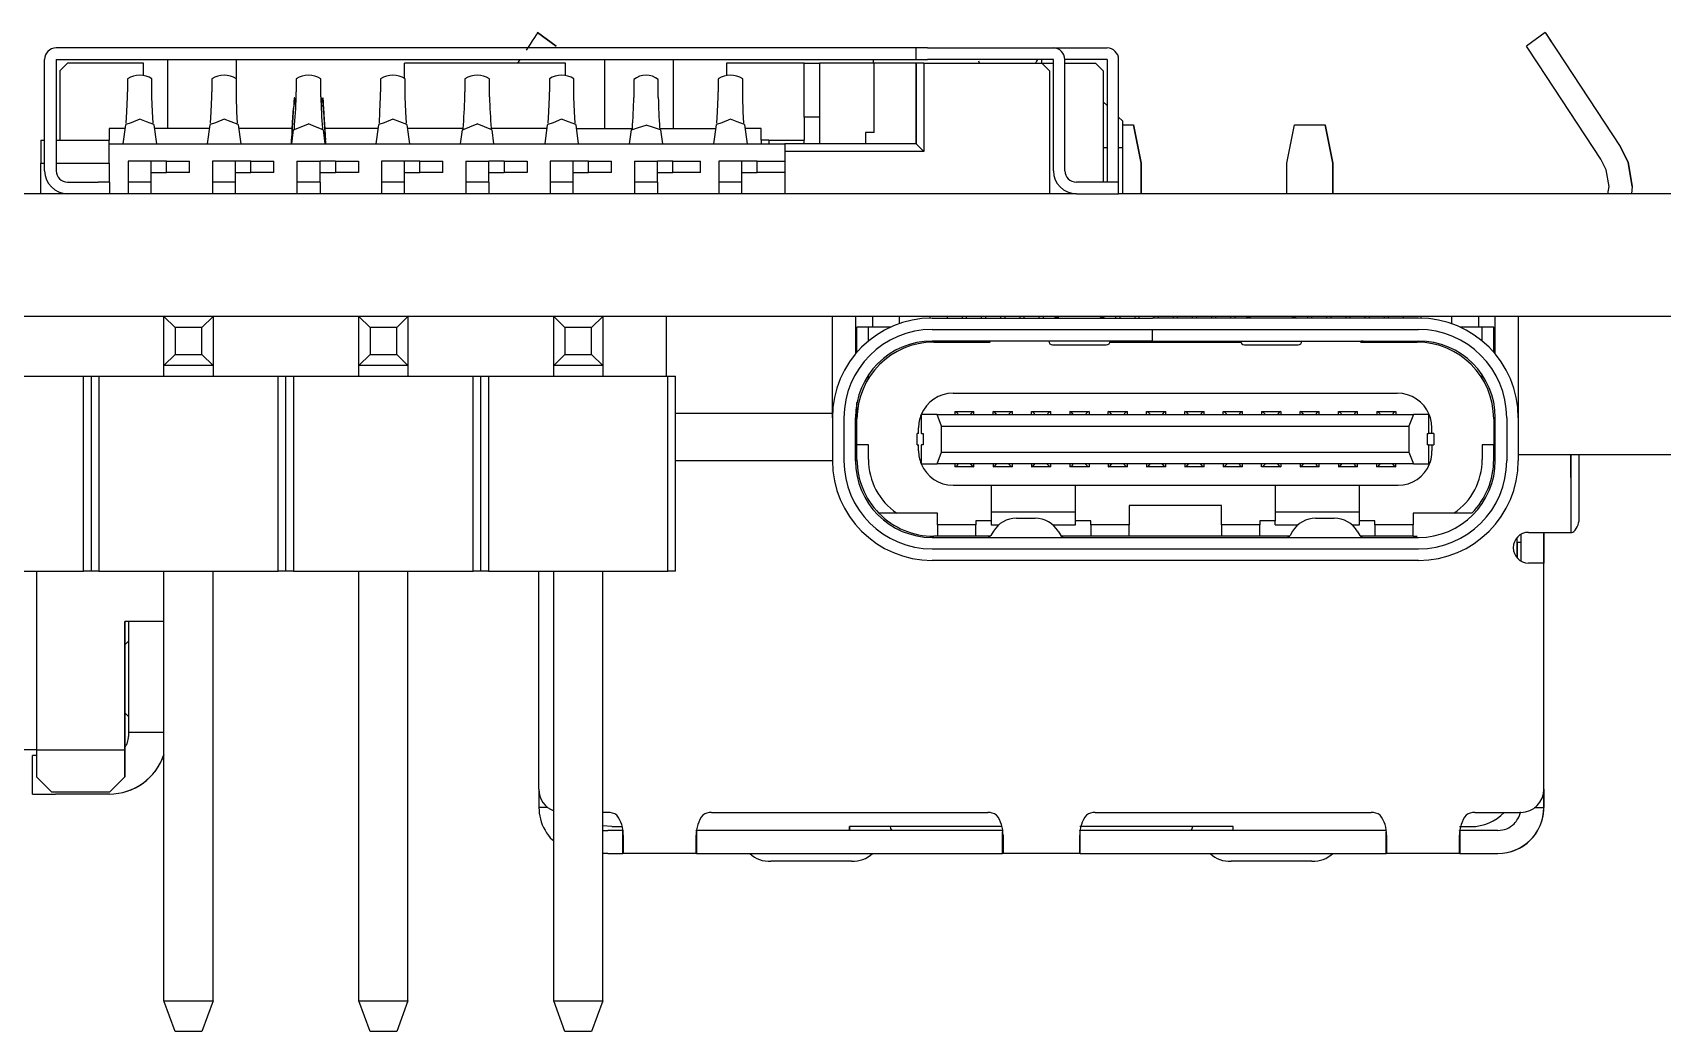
# Model space of a CAD drawing. Header units: millimetres. Extents: x 2 to 1109, y 2 to 430.
# Drawn here: x 125.12 to 146.37, y 259.17 to 272.19 of the extents above; entities that cross this region are included whole.
import ezdxf

# ---------------------------------------------------------------- set-up
doc = ezdxf.new("R2010")
doc.units = ezdxf.units.MM
doc.header["$LTSCALE"] = 0.5
doc.layers.add('几何体', color=7, linetype='Continuous')

msp = doc.modelspace()

# ---------------------------------------------------------------- linework, layer by layer
at = {"layer": '几何体'}
for p, q in [((131.95, 272.01), (131.708, 272.187)), ((131.708, 272.187), (131.95, 272.01)), ((131.708, 272.187), (131.708, 272.187)), ((144.842, 272.187), (144.6, 272.01)), ((144.842, 272.187), (144.992, 271.959)), ((144.842, 272.187), (144.842, 272.187)), ((125.554, 271.987), (125.431, 271.987)), ((125.606, 271.987), (125.554, 271.987)), ((136.543, 271.987), (125.606, 271.987)), ((131.95, 272.01), (131.95, 272.01)), ((136.641, 271.987), (136.543, 271.987)), ((136.791, 271.987), (136.641, 271.987)), ((136.641, 271.837), (136.641, 271.987)), ((136.791, 271.987), (138.281, 271.987)), ((138.281, 271.987), (138.431, 271.987)), ((138.431, 271.987), (139.131, 271.987)), ((144.75, 271.781), (144.6, 272.01)), ((144.992, 271.959), (145.819, 270.704)), ((144.992, 271.959), (145.819, 270.704)), ((125.281, 270.837), (125.281, 271.837)), ((125.431, 271.837), (125.431, 270.837)), ((125.431, 271.837), (125.554, 271.837)), ((125.481, 271.687), (125.581, 271.787)), ((125.554, 271.837), (125.606, 271.837)), ((126.571, 271.787), (125.581, 271.787)), ((125.606, 271.837), (136.543, 271.837)), ((126.571, 271.628), (126.571, 271.787)), ((126.881, 271.837), (126.881, 271.687)), ((127.781, 271.687), (127.781, 271.837)), ((132.071, 271.787), (129.971, 271.787)), ((129.971, 271.591), (129.971, 271.787)), ((131.478, 271.837), (131.445, 271.787)), ((132.071, 271.628), (132.071, 271.787)), ((132.581, 271.837), (132.581, 271.687)), ((133.481, 271.687), (133.481, 271.837)), ((134.171, 271.787), (134.171, 271.628)), ((135.181, 271.787), (134.171, 271.787)), ((135.181, 271.087), (135.181, 271.787)), ((135.181, 271.787), (135.381, 271.787)), ((135.381, 271.787), (135.381, 270.737)), ((135.41, 271.787), (135.381, 271.787)), ((136.094, 271.787), (135.41, 271.787)), ((136.081, 271.837), (136.081, 271.787)), ((136.094, 270.887), (136.094, 271.787)), ((136.641, 271.787), (136.094, 271.787)), ((136.543, 271.837), (136.641, 271.837)), ((136.641, 271.837), (136.791, 271.837)), ((136.641, 271.787), (136.641, 270.737)), ((136.741, 271.787), (136.641, 271.787)), ((136.641, 270.737), (136.641, 271.787)), ((136.641, 271.787), (136.641, 271.787)), ((136.741, 271.787), (136.741, 270.637)), ((136.741, 271.787), (138.281, 271.787)), ((138.281, 271.837), (136.791, 271.837)), ((137.467, 271.787), (137.461, 271.817)), ((138.209, 271.817), (138.2, 271.787)), ((138.226, 271.837), (138.209, 271.817)), ((138.431, 271.837), (138.281, 271.837)), ((138.281, 271.787), (138.281, 271.837)), ((138.281, 271.787), (138.381, 271.687)), ((138.281, 271.787), (138.431, 271.787)), ((138.431, 270.387), (138.431, 271.837)), ((138.581, 270.387), (138.581, 271.837)), ((139.131, 271.837), (138.581, 271.837)), ((138.581, 271.787), (138.981, 271.787)), ((138.981, 271.787), (139.081, 271.687)), ((139.131, 271.837), (139.131, 270.387)), ((139.281, 270.387), (139.281, 271.837)), ((145.569, 270.539), (144.75, 271.781)), ((125.481, 271.687), (125.481, 270.787)), ((126.361, 271.586), (126.361, 271.415)), ((126.681, 271.415), (126.681, 271.586)), ((126.881, 271.687), (126.881, 270.937)), ((127.461, 271.586), (127.461, 271.415)), ((127.781, 271.586), (127.781, 271.687)), ((127.781, 271.415), (127.781, 271.586)), ((128.561, 271.586), (128.561, 271.415)), ((128.881, 271.415), (128.881, 271.586)), ((129.661, 271.586), (129.661, 271.415)), ((129.981, 271.415), (129.981, 271.586)), ((130.761, 271.586), (130.761, 271.415)), ((131.081, 271.415), (131.081, 271.586)), ((131.861, 271.586), (131.861, 271.415)), ((132.181, 271.415), (132.181, 271.586)), ((132.581, 271.687), (132.581, 270.937)), ((132.961, 271.574), (132.961, 271.409)), ((133.281, 271.409), (133.281, 271.574)), ((133.481, 270.937), (133.481, 271.687)), ((134.061, 271.586), (134.061, 271.415)), ((134.381, 271.415), (134.381, 271.586)), ((138.381, 271.687), (138.381, 270.087)), ((139.081, 271.687), (139.081, 270.237)), ((126.361, 271.352), (126.361, 271.415)), ((126.361, 271.352), (126.361, 271.349)), ((126.681, 271.352), (126.681, 271.415)), ((126.681, 271.349), (126.681, 271.352)), ((127.461, 271.352), (127.461, 271.415)), ((127.461, 271.352), (127.461, 271.349)), ((127.781, 271.352), (127.781, 271.415)), ((127.781, 271.349), (127.781, 271.352)), ((128.561, 271.352), (128.561, 271.415)), ((128.561, 271.352), (128.561, 271.349)), ((128.881, 271.352), (128.881, 271.415)), ((128.881, 271.349), (128.881, 271.352)), ((129.661, 271.352), (129.661, 271.415)), ((129.661, 271.352), (129.661, 271.349)), ((129.981, 271.352), (129.981, 271.415)), ((129.981, 271.349), (129.981, 271.352)), ((130.761, 271.352), (130.761, 271.415)), ((130.761, 271.352), (130.761, 271.349)), ((131.081, 271.352), (131.081, 271.415)), ((131.081, 271.349), (131.081, 271.352)), ((131.861, 271.352), (131.861, 271.415)), ((131.861, 271.352), (131.861, 271.349)), ((132.181, 271.352), (132.181, 271.415)), ((132.181, 271.349), (132.181, 271.352)), ((132.961, 271.409), (132.961, 271.346)), ((132.961, 271.346), (132.961, 271.343)), ((133.281, 271.346), (133.281, 271.409)), ((133.281, 271.343), (133.281, 271.346)), ((134.061, 271.352), (134.061, 271.415)), ((134.061, 271.352), (134.061, 271.349)), ((134.381, 271.352), (134.381, 271.415)), ((134.381, 271.349), (134.381, 271.352)), ((128.501, 270.737), (128.526, 271.161)), ((128.916, 271.161), (128.941, 270.737)), ((139.081, 271.287), (139.131, 271.237)), ((126.121, 270.937), (126.121, 270.787)), ((126.332, 270.937), (126.121, 270.937)), ((126.305, 270.737), (126.338, 270.986)), ((126.338, 270.986), (126.339, 270.989)), ((126.704, 270.989), (126.704, 270.986)), ((126.704, 270.986), (126.738, 270.737)), ((127.432, 270.937), (126.71, 270.937)), ((127.405, 270.737), (127.438, 270.986)), ((127.438, 270.986), (127.439, 270.989)), ((127.804, 270.989), (127.804, 270.986)), ((127.804, 270.986), (127.838, 270.737)), ((128.51, 270.937), (127.81, 270.937)), ((128.503, 270.737), (128.527, 270.918)), ((128.534, 270.921), (128.537, 270.935)), ((128.906, 270.922), (128.903, 270.937)), ((128.913, 270.919), (128.934, 270.737)), ((129.632, 270.937), (128.932, 270.937)), ((129.605, 270.737), (129.638, 270.986)), ((129.638, 270.986), (129.639, 270.989)), ((130.004, 270.989), (130.004, 270.986)), ((130.004, 270.986), (130.038, 270.737)), ((130.735, 270.937), (130.01, 270.937)), ((130.703, 270.737), (130.727, 270.918)), ((131.106, 270.922), (131.103, 270.937)), ((131.832, 270.937), (131.105, 270.937)), ((131.113, 270.919), (131.134, 270.737)), ((131.805, 270.737), (131.838, 270.986)), ((131.838, 270.986), (131.839, 270.989)), ((132.204, 270.989), (132.204, 270.986)), ((132.204, 270.986), (132.238, 270.737)), ((132.21, 270.937), (132.94, 270.937)), ((132.905, 270.737), (132.931, 270.918)), ((132.942, 270.947), (132.943, 270.923)), ((133.299, 270.937), (134.032, 270.937)), ((133.311, 270.918), (133.337, 270.737)), ((134.005, 270.737), (134.038, 270.986)), ((134.038, 270.986), (134.039, 270.989)), ((134.404, 270.989), (134.404, 270.986)), ((134.404, 270.986), (134.438, 270.737)), ((134.621, 270.937), (134.41, 270.937)), ((134.621, 270.787), (134.621, 270.937)), ((135.181, 271.087), (135.181, 270.787)), ((135.381, 271.087), (135.181, 271.087)), ((136.094, 270.887), (135.981, 270.887)), ((135.981, 270.887), (135.981, 270.737)), ((139.281, 271.087), (139.331, 271.037)), ((139.331, 271.037), (139.331, 270.687)), ((139.331, 270.987), (139.475, 270.987)), ((139.475, 270.987), (139.575, 270.487)), ((139.475, 270.987), (139.475, 270.987)), ((139.575, 270.487), (139.475, 270.987)), ((141.475, 270.487), (141.575, 270.987)), ((141.575, 270.987), (141.975, 270.987)), ((141.975, 270.987), (142.075, 270.487)), ((141.975, 270.987), (141.975, 270.987)), ((142.075, 270.487), (141.975, 270.987)), ((125.231, 270.787), (125.281, 270.787)), ((125.231, 270.787), (125.231, 270.487)), ((125.281, 270.387), (125.281, 270.837)), ((125.431, 270.837), (125.431, 270.387)), ((125.431, 270.787), (126.121, 270.787)), ((126.121, 270.487), (126.121, 270.787)), ((126.121, 270.737), (134.931, 270.737)), ((128.944, 270.737), (128.944, 270.753)), ((134.621, 270.787), (134.621, 270.737)), ((134.721, 270.787), (134.621, 270.787)), ((134.721, 270.787), (135.181, 270.787)), ((134.721, 270.787), (134.721, 270.737)), ((136.641, 270.737), (134.931, 270.737)), ((134.931, 270.737), (134.931, 270.637)), ((135.181, 270.737), (135.181, 270.787)), ((136.641, 270.737), (136.741, 270.637)), ((139.131, 270.687), (139.081, 270.687)), ((139.331, 270.687), (139.281, 270.687)), ((139.331, 270.687), (139.331, 270.087)), ((125.231, 270.487), (125.281, 270.487)), ((125.231, 270.087), (125.231, 270.487)), ((125.431, 270.487), (126.121, 270.487)), ((126.121, 270.487), (126.121, 270.237)), ((126.671, 270.512), (126.371, 270.512)), ((126.371, 270.512), (126.371, 270.347)), ((126.671, 270.347), (126.671, 270.512)), ((126.871, 270.512), (126.671, 270.512)), ((126.871, 270.362), (126.871, 270.512)), ((126.871, 270.512), (127.171, 270.512)), ((127.171, 270.362), (127.171, 270.512)), ((127.771, 270.512), (127.471, 270.512)), ((127.471, 270.512), (127.471, 270.347)), ((127.771, 270.347), (127.771, 270.512)), ((127.971, 270.512), (127.771, 270.512)), ((127.971, 270.362), (127.971, 270.512)), ((127.971, 270.512), (128.271, 270.512)), ((128.271, 270.362), (128.271, 270.512)), ((128.571, 270.512), (128.571, 270.347)), ((128.571, 270.512), (128.871, 270.512)), ((128.871, 270.347), (128.871, 270.512)), ((129.071, 270.512), (128.871, 270.512)), ((129.071, 270.512), (129.071, 270.362)), ((129.071, 270.512), (129.371, 270.512)), ((129.371, 270.512), (129.371, 270.362)), ((129.971, 270.512), (129.671, 270.512)), ((129.671, 270.512), (129.671, 270.347)), ((129.971, 270.347), (129.971, 270.512)), ((130.171, 270.512), (129.971, 270.512)), ((130.171, 270.362), (130.171, 270.512)), ((130.171, 270.512), (130.471, 270.512)), ((130.471, 270.362), (130.471, 270.512)), ((130.771, 270.512), (131.071, 270.512)), ((130.771, 270.512), (130.771, 270.347)), ((131.071, 270.347), (131.071, 270.512)), ((131.271, 270.512), (131.071, 270.512)), ((131.271, 270.512), (131.271, 270.362)), ((131.271, 270.512), (131.571, 270.512)), ((131.571, 270.512), (131.571, 270.362)), ((131.871, 270.512), (131.871, 270.347)), ((132.171, 270.512), (131.871, 270.512)), ((132.171, 270.347), (132.171, 270.512)), ((132.371, 270.512), (132.171, 270.512)), ((132.371, 270.362), (132.371, 270.512)), ((132.371, 270.512), (132.671, 270.512)), ((132.671, 270.362), (132.671, 270.512)), ((132.971, 270.512), (133.271, 270.512)), ((132.971, 270.512), (132.971, 270.349)), ((133.271, 270.349), (133.271, 270.512)), ((133.471, 270.512), (133.271, 270.512)), ((133.471, 270.362), (133.471, 270.512)), ((133.471, 270.512), (133.831, 270.512)), ((133.831, 270.362), (133.831, 270.512)), ((134.371, 270.512), (134.071, 270.512)), ((134.071, 270.512), (134.071, 270.347)), ((134.371, 270.347), (134.371, 270.512)), ((134.571, 270.512), (134.371, 270.512)), ((134.571, 270.362), (134.571, 270.512)), ((134.571, 270.512), (134.931, 270.512)), ((136.741, 270.637), (134.931, 270.637)), ((134.931, 270.637), (134.931, 270.087)), ((139.575, 270.487), (139.575, 270.087)), ((139.575, 270.487), (139.575, 270.487)), ((139.575, 270.087), (139.575, 270.487)), ((141.475, 270.087), (141.475, 270.487)), ((142.075, 270.487), (142.075, 270.087)), ((142.075, 270.487), (142.075, 270.487)), ((142.075, 270.087), (142.075, 270.487)), ((126.371, 270.347), (126.371, 270.237)), ((126.671, 270.362), (126.871, 270.362)), ((126.671, 270.237), (126.671, 270.347)), ((127.171, 270.362), (126.871, 270.362)), ((127.471, 270.347), (127.471, 270.237)), ((127.771, 270.362), (127.971, 270.362)), ((127.771, 270.237), (127.771, 270.347)), ((128.271, 270.362), (127.971, 270.362)), ((128.571, 270.347), (128.571, 270.237)), ((128.871, 270.362), (129.071, 270.362)), ((128.871, 270.237), (128.871, 270.347)), ((129.371, 270.362), (129.071, 270.362)), ((129.671, 270.347), (129.671, 270.237)), ((129.971, 270.362), (130.171, 270.362)), ((129.971, 270.237), (129.971, 270.347)), ((130.471, 270.362), (130.171, 270.362)), ((130.771, 270.347), (130.771, 270.237)), ((131.071, 270.362), (131.271, 270.362)), ((131.071, 270.237), (131.071, 270.347)), ((131.571, 270.362), (131.271, 270.362)), ((131.871, 270.347), (131.871, 270.237)), ((132.171, 270.362), (132.371, 270.362)), ((132.171, 270.237), (132.171, 270.347)), ((132.671, 270.362), (132.371, 270.362)), ((132.971, 270.349), (132.971, 270.237)), ((133.271, 270.362), (133.471, 270.362)), ((133.271, 270.237), (133.271, 270.349)), ((133.831, 270.362), (133.471, 270.362)), ((134.071, 270.347), (134.071, 270.237)), ((134.371, 270.362), (134.571, 270.362)), ((134.371, 270.237), (134.371, 270.347)), ((134.931, 270.362), (134.571, 270.362)), ((139.131, 270.387), (139.131, 270.237)), ((139.281, 270.237), (139.281, 270.387)), ((134.931, 270.087), (73.691, 270.087)), ((125.581, 270.237), (125.981, 270.237)), ((126.131, 270.237), (125.981, 270.237)), ((126.131, 270.087), (126.131, 270.237)), ((126.671, 270.237), (126.371, 270.237)), ((126.371, 270.237), (126.371, 270.087)), ((126.671, 270.087), (126.671, 270.237)), ((127.771, 270.237), (127.471, 270.237)), ((127.471, 270.237), (127.471, 270.087)), ((127.771, 270.087), (127.771, 270.237)), ((128.871, 270.237), (128.571, 270.237)), ((128.571, 270.237), (128.571, 270.087)), ((128.871, 270.237), (128.871, 270.087)), ((129.971, 270.237), (129.671, 270.237)), ((129.671, 270.237), (129.671, 270.087)), ((129.971, 270.087), (129.971, 270.237)), ((131.071, 270.237), (130.771, 270.237)), ((130.771, 270.237), (130.771, 270.087)), ((131.071, 270.237), (131.071, 270.087)), ((132.171, 270.237), (131.871, 270.237)), ((131.871, 270.237), (131.871, 270.087)), ((132.171, 270.087), (132.171, 270.237)), ((132.971, 270.237), (132.971, 270.087)), ((133.271, 270.237), (132.971, 270.237)), ((133.271, 270.237), (133.271, 270.087)), ((134.371, 270.237), (134.071, 270.237)), ((134.071, 270.237), (134.071, 270.087)), ((134.371, 270.087), (134.371, 270.237)), ((138.381, 270.087), (134.931, 270.087)), ((138.731, 270.087), (138.381, 270.087)), ((139.131, 270.237), (138.731, 270.237)), ((138.731, 270.087), (139.131, 270.087)), ((139.281, 270.237), (139.131, 270.237)), ((139.131, 270.087), (139.281, 270.087)), ((139.281, 270.087), (139.281, 270.237)), ((163.366, 270.087), (139.281, 270.087)), ((145.659, 270.087), (145.676, 270.182)), ((145.976, 270.181), (145.965, 270.087)), ((163.366, 268.487), (73.691, 268.487)), ((126.983, 268.342), (126.837, 268.487)), ((126.837, 267.847), (126.837, 268.487)), ((126.983, 268.342), (126.983, 267.993)), ((127.332, 268.342), (126.983, 268.342)), ((127.477, 268.487), (127.332, 268.342)), ((127.332, 267.993), (127.332, 268.342)), ((127.477, 268.487), (127.477, 267.847)), ((129.523, 268.342), (129.377, 268.487)), ((129.377, 267.847), (129.377, 268.487)), ((129.523, 268.342), (129.523, 267.993)), ((129.872, 268.342), (129.523, 268.342)), ((130.017, 268.487), (129.872, 268.342)), ((129.872, 267.993), (129.872, 268.342)), ((130.017, 268.487), (130.017, 267.847)), ((132.063, 268.342), (131.917, 268.487)), ((131.917, 267.847), (131.917, 268.487)), ((132.063, 268.342), (132.063, 267.993)), ((132.412, 268.342), (132.063, 268.342)), ((132.557, 268.487), (132.412, 268.342)), ((132.412, 267.993), (132.412, 268.342)), ((132.557, 268.487), (132.557, 267.847)), ((133.386, 267.707), (133.386, 268.487)), ((133.386, 267.707), (133.386, 268.487)), ((135.551, 267.167), (135.551, 268.487)), ((135.851, 268.487), (135.851, 267.998)), ((136.021, 268.347), (135.871, 268.347)), ((135.871, 268.022), (135.871, 268.347)), ((136.021, 268.168), (136.021, 268.347)), ((136.306, 268.347), (136.021, 268.347)), ((136.071, 268.487), (136.071, 268.347)), ((136.421, 268.487), (136.421, 268.394)), ((136.821, 268.487), (136.821, 268.467)), ((136.851, 268.467), (139.721, 268.467)), ((137.046, 268.487), (137.046, 268.467)), ((137.246, 268.467), (137.246, 268.487)), ((137.296, 268.487), (137.296, 268.467)), ((137.496, 268.467), (137.496, 268.487)), ((137.546, 268.487), (137.546, 268.467)), ((137.746, 268.467), (137.746, 268.487)), ((137.796, 268.487), (137.796, 268.467)), ((137.996, 268.467), (137.996, 268.487)), ((138.046, 268.487), (138.046, 268.467)), ((138.246, 268.467), (138.246, 268.487)), ((138.296, 268.487), (138.296, 268.467)), ((138.508, 268.487), (138.464, 268.467)), ((138.508, 268.487), (138.464, 268.467)), ((138.496, 268.467), (138.496, 268.487)), ((139.078, 268.467), (139.034, 268.487)), ((139.046, 268.487), (139.046, 268.467)), ((139.246, 268.467), (139.246, 268.487)), ((139.296, 268.487), (139.296, 268.467)), ((139.496, 268.467), (139.496, 268.487)), ((139.546, 268.487), (139.546, 268.467)), ((143.191, 268.467), (139.721, 268.467)), ((139.746, 268.469), (139.746, 268.487)), ((139.796, 268.487), (139.796, 268.468)), ((139.996, 268.467), (139.996, 268.487)), ((140.046, 268.487), (140.046, 268.467)), ((140.246, 268.469), (140.246, 268.487)), ((140.296, 268.487), (140.296, 268.468)), ((140.496, 268.467), (140.496, 268.487)), ((140.546, 268.487), (140.546, 268.467)), ((140.746, 268.467), (140.746, 268.487)), ((140.796, 268.487), (140.796, 268.467)), ((141.008, 268.487), (140.964, 268.467)), ((141.008, 268.487), (140.964, 268.467)), ((140.996, 268.467), (140.996, 268.487)), ((141.578, 268.467), (141.534, 268.487)), ((141.546, 268.487), (141.546, 268.467)), ((141.746, 268.467), (141.746, 268.487)), ((141.796, 268.487), (141.796, 268.467)), ((141.996, 268.467), (141.996, 268.487)), ((142.046, 268.487), (142.046, 268.467)), ((142.246, 268.467), (142.246, 268.487)), ((142.296, 268.487), (142.296, 268.467)), ((142.496, 268.467), (142.496, 268.487)), ((142.546, 268.487), (142.546, 268.467)), ((142.746, 268.467), (142.746, 268.487)), ((142.796, 268.487), (142.796, 268.467)), ((142.996, 268.467), (142.996, 268.487)), ((143.221, 268.487), (143.221, 268.467)), ((143.621, 268.487), (143.621, 268.394)), ((144.021, 268.347), (143.737, 268.347)), ((143.971, 268.487), (143.971, 268.347)), ((144.021, 268.168), (144.021, 268.347)), ((144.171, 268.347), (144.021, 268.347)), ((144.171, 268.022), (144.171, 268.347)), ((144.191, 267.998), (144.191, 268.487)), ((144.491, 268.487), (144.491, 267.167)), ((136.851, 268.317), (139.721, 268.317)), ((139.721, 268.167), (136.851, 268.167)), ((136.871, 268.152), (137.609, 268.152)), ((137.121, 268.152), (137.121, 268.167)), ((137.271, 268.152), (137.271, 268.167)), ((137.531, 268.167), (137.546, 268.152)), ((138.421, 268.117), (138.422, 268.117)), ((138.422, 268.117), (139.121, 268.117)), ((139.169, 268.152), (140.873, 268.152)), ((139.261, 268.167), (139.246, 268.152)), ((139.271, 268.152), (139.271, 268.167)), ((139.421, 268.152), (139.421, 268.167)), ((139.721, 268.167), (139.721, 268.317)), ((139.721, 268.317), (143.191, 268.317)), ((139.721, 268.167), (143.191, 268.167)), ((140.621, 268.152), (140.621, 268.167)), ((140.771, 268.152), (140.771, 268.167)), ((140.921, 268.117), (140.922, 268.117)), ((140.922, 268.117), (141.621, 268.117)), ((142.434, 268.152), (143.171, 268.152)), ((142.531, 268.167), (142.546, 268.152)), ((142.761, 268.167), (142.746, 268.152)), ((142.771, 268.152), (142.771, 268.167)), ((142.921, 268.152), (142.921, 268.167)), ((126.983, 267.993), (126.837, 267.847)), ((126.983, 267.993), (127.332, 267.993)), ((127.477, 267.847), (127.332, 267.993)), ((129.523, 267.993), (129.377, 267.847)), ((129.523, 267.993), (129.872, 267.993)), ((130.017, 267.847), (129.872, 267.993)), ((132.063, 267.993), (131.917, 267.847)), ((132.063, 267.993), (132.412, 267.993)), ((132.557, 267.847), (132.412, 267.993)), ((123.447, 267.707), (125.787, 267.707)), ((125.787, 265.167), (125.787, 267.707)), ((125.787, 267.707), (125.887, 267.707)), ((125.887, 267.707), (125.887, 265.167)), ((125.887, 267.707), (125.987, 267.707)), ((125.987, 267.707), (125.987, 265.167)), ((125.987, 267.707), (128.327, 267.707)), ((127.477, 267.847), (126.837, 267.847)), ((126.837, 267.707), (126.837, 267.847)), ((127.477, 267.847), (127.477, 267.707)), ((128.327, 265.167), (128.327, 267.707)), ((128.327, 267.707), (128.427, 267.707)), ((128.427, 265.167), (128.427, 267.707)), ((128.427, 267.707), (128.527, 267.707)), ((128.527, 267.707), (128.527, 265.167)), ((128.527, 267.707), (130.867, 267.707)), ((130.017, 267.847), (129.377, 267.847)), ((129.377, 267.707), (129.377, 267.847)), ((130.017, 267.847), (130.017, 267.707)), ((130.867, 265.167), (130.867, 267.707)), ((130.867, 267.707), (130.967, 267.707)), ((130.967, 265.167), (130.967, 267.707)), ((130.967, 267.707), (131.067, 267.707)), ((131.067, 267.707), (131.067, 265.167)), ((131.067, 267.707), (133.407, 267.707)), ((132.557, 267.847), (131.917, 267.847)), ((131.917, 267.707), (131.917, 267.847)), ((132.557, 267.847), (132.557, 267.707)), ((133.407, 265.167), (133.407, 267.707)), ((133.407, 267.707), (133.507, 267.707)), ((133.507, 265.167), (133.507, 267.707)), ((136.021, 267.679), (136.021, 267.725)), ((144.021, 267.679), (144.021, 267.725)), ((137.124, 267.487), (142.914, 267.487)), ((135.871, 267.152), (135.871, 267.366)), ((133.507, 267.227), (135.551, 267.227)), ((135.551, 267.167), (135.551, 266.607)), ((135.701, 267.167), (135.701, 266.607)), ((135.851, 266.607), (135.851, 267.167)), ((135.853, 267.227), (135.871, 267.227)), ((135.871, 266.812), (135.871, 267.152)), ((136.714, 267.207), (136.707, 267.207)), ((136.714, 266.962), (136.714, 267.207)), ((136.914, 267.207), (136.714, 267.207)), ((136.974, 267.057), (136.914, 267.207)), ((136.914, 267.207), (143.124, 267.207)), ((136.974, 266.717), (136.974, 267.057)), ((136.974, 267.057), (143.064, 267.057)), ((137.146, 267.247), (137.396, 267.247)), ((137.146, 267.247), (137.146, 267.207)), ((137.396, 267.207), (137.396, 267.247)), ((137.646, 267.247), (137.896, 267.247)), ((137.646, 267.207), (137.646, 267.247)), ((137.896, 267.207), (137.896, 267.247)), ((138.146, 267.247), (138.396, 267.247)), ((138.146, 267.207), (138.146, 267.247)), ((138.396, 267.207), (138.396, 267.247)), ((138.646, 267.247), (138.896, 267.247)), ((138.646, 267.247), (138.646, 267.207)), ((138.896, 267.247), (138.896, 267.207)), ((139.146, 267.247), (139.396, 267.247)), ((139.146, 267.207), (139.146, 267.247)), ((139.396, 267.207), (139.396, 267.247)), ((139.646, 267.247), (139.896, 267.247)), ((139.646, 267.207), (139.646, 267.247)), ((139.896, 267.207), (139.896, 267.247)), ((140.146, 267.247), (140.396, 267.247)), ((140.146, 267.207), (140.146, 267.247)), ((140.396, 267.207), (140.396, 267.247)), ((140.646, 267.247), (140.896, 267.247)), ((140.646, 267.207), (140.646, 267.247)), ((140.896, 267.207), (140.896, 267.247)), ((141.146, 267.247), (141.396, 267.247)), ((141.146, 267.247), (141.146, 267.207)), ((141.396, 267.247), (141.396, 267.207)), ((141.646, 267.247), (141.896, 267.247)), ((141.646, 267.207), (141.646, 267.247)), ((141.896, 267.207), (141.896, 267.247)), ((142.146, 267.247), (142.396, 267.247)), ((142.146, 267.207), (142.146, 267.247)), ((142.396, 267.207), (142.396, 267.247)), ((142.646, 267.247), (142.896, 267.247)), ((142.646, 267.247), (142.646, 267.207)), ((142.896, 267.247), (142.896, 267.207)), ((143.124, 267.207), (143.064, 267.057)), ((143.064, 267.057), (143.064, 266.717)), ((143.324, 267.207), (143.124, 267.207)), ((143.324, 266.962), (143.324, 267.207)), ((143.33, 267.207), (143.324, 267.207)), ((144.171, 267.152), (144.171, 266.812)), ((144.191, 266.607), (144.191, 267.167)), ((144.341, 267.167), (144.341, 266.607)), ((144.491, 267.167), (144.491, 266.607)), ((136.654, 266.812), (136.654, 266.962)), ((136.672, 266.962), (136.654, 266.962)), ((136.674, 266.962), (136.674, 267.037)), ((136.714, 266.962), (136.706, 266.962)), ((136.713, 266.962), (136.734, 266.962)), ((136.734, 266.962), (136.734, 266.812)), ((143.304, 266.962), (143.32, 266.962)), ((143.304, 266.962), (143.304, 266.812)), ((143.336, 266.962), (143.32, 266.962)), ((143.37, 266.962), (143.336, 266.962)), ((143.364, 266.962), (143.364, 267.037)), ((143.389, 266.962), (143.37, 266.962)), ((143.389, 266.962), (143.389, 266.812)), ((136.021, 266.812), (135.871, 266.812)), ((135.871, 266.622), (135.871, 266.812)), ((136.021, 266.622), (136.021, 266.812)), ((136.654, 266.812), (136.672, 266.812)), ((136.674, 266.737), (136.674, 266.812)), ((136.706, 266.812), (136.714, 266.812)), ((136.734, 266.812), (136.713, 266.812)), ((136.714, 266.567), (136.714, 266.812)), ((136.914, 266.567), (136.974, 266.717)), ((136.974, 266.717), (143.064, 266.717)), ((143.064, 266.717), (143.124, 266.567)), ((143.32, 266.812), (143.304, 266.812)), ((143.32, 266.812), (143.336, 266.812)), ((143.324, 266.567), (143.324, 266.812)), ((143.336, 266.812), (143.37, 266.812)), ((143.366, 266.812), (143.366, 266.737)), ((143.37, 266.812), (143.389, 266.812)), ((144.171, 266.812), (144.021, 266.812)), ((144.021, 266.812), (144.021, 266.622)), ((144.171, 266.622), (144.171, 266.812)), ((144.171, 266.687), (144.191, 266.687)), ((144.491, 266.687), (147.551, 266.687)), ((145.175, 266.687), (145.175, 265.673)), ((145.175, 266.687), (145.175, 266.387)), ((145.175, 266.387), (145.175, 266.687)), ((145.285, 265.873), (145.285, 266.687)), ((135.551, 266.607), (133.507, 266.607)), ((135.871, 266.607), (135.851, 266.607)), ((136.714, 266.567), (136.707, 266.567)), ((136.714, 266.567), (136.914, 266.567)), ((143.124, 266.567), (136.914, 266.567)), ((137.146, 266.567), (137.146, 266.527)), ((137.396, 266.527), (137.146, 266.527)), ((137.396, 266.527), (137.396, 266.567)), ((137.646, 266.567), (137.646, 266.527)), ((137.896, 266.527), (137.646, 266.527)), ((137.896, 266.527), (137.896, 266.567)), ((138.146, 266.567), (138.146, 266.527)), ((138.396, 266.527), (138.146, 266.527)), ((138.396, 266.527), (138.396, 266.567)), ((138.646, 266.567), (138.646, 266.527)), ((138.896, 266.527), (138.646, 266.527)), ((138.896, 266.567), (138.896, 266.527)), ((139.146, 266.567), (139.146, 266.527)), ((139.396, 266.527), (139.146, 266.527)), ((139.396, 266.527), (139.396, 266.567)), ((139.646, 266.567), (139.646, 266.527)), ((139.896, 266.527), (139.646, 266.527)), ((139.896, 266.527), (139.896, 266.567)), ((140.146, 266.567), (140.146, 266.527)), ((140.396, 266.527), (140.146, 266.527)), ((140.396, 266.527), (140.396, 266.567)), ((140.646, 266.567), (140.646, 266.527)), ((140.896, 266.527), (140.646, 266.527)), ((140.896, 266.527), (140.896, 266.567)), ((141.146, 266.527), (141.146, 266.567)), ((141.396, 266.527), (141.146, 266.527)), ((141.396, 266.567), (141.396, 266.527)), ((141.646, 266.567), (141.646, 266.527)), ((141.896, 266.527), (141.646, 266.527)), ((141.896, 266.527), (141.896, 266.567)), ((142.146, 266.567), (142.146, 266.527)), ((142.396, 266.527), (142.146, 266.527)), ((142.396, 266.527), (142.396, 266.567)), ((142.646, 266.527), (142.646, 266.567)), ((142.896, 266.527), (142.646, 266.527)), ((142.896, 266.527), (142.896, 266.567)), ((143.124, 266.567), (143.324, 266.567)), ((143.335, 266.567), (143.324, 266.567)), ((137.124, 266.287), (142.925, 266.287)), ((137.621, 266.287), (137.621, 265.822)), ((138.721, 265.822), (138.721, 266.287)), ((141.321, 266.287), (141.321, 265.822)), ((142.421, 265.822), (142.421, 266.287)), ((145.175, 266.387), (145.175, 266.387)), ((140.621, 266.022), (139.421, 266.022)), ((139.421, 266.022), (139.421, 265.772)), ((140.621, 265.772), (140.621, 266.022)), ((136.389, 265.922), (136.157, 265.922)), ((136.921, 265.922), (136.389, 265.922)), ((136.921, 265.772), (136.921, 265.922)), ((137.621, 265.822), (137.421, 265.822)), ((137.421, 265.822), (137.421, 265.772)), ((138.721, 265.937), (137.621, 265.937)), ((137.621, 265.822), (137.621, 265.772)), ((137.949, 265.857), (138.193, 265.857)), ((138.921, 265.822), (138.721, 265.822)), ((138.721, 265.772), (138.721, 265.822)), ((138.921, 265.772), (138.921, 265.822)), ((141.321, 265.822), (141.121, 265.822)), ((141.121, 265.822), (141.121, 265.772)), ((142.421, 265.937), (141.321, 265.937)), ((141.321, 265.772), (141.321, 265.822)), ((141.849, 265.857), (142.093, 265.857)), ((142.621, 265.822), (142.421, 265.822)), ((142.421, 265.772), (142.421, 265.822)), ((142.621, 265.772), (142.621, 265.822)), ((143.653, 265.922), (143.121, 265.922)), ((143.121, 265.922), (143.121, 265.772)), ((143.885, 265.922), (143.653, 265.922)), ((136.851, 265.607), (143.191, 265.607)), ((136.921, 265.622), (136.871, 265.622)), ((137.421, 265.772), (136.921, 265.772)), ((136.921, 265.772), (136.921, 265.622)), ((137.421, 265.622), (136.921, 265.622)), ((137.421, 265.622), (137.421, 265.772)), ((137.609, 265.622), (137.421, 265.622)), ((137.649, 265.687), (137.616, 265.632)), ((137.621, 265.772), (137.721, 265.772)), ((138.421, 265.772), (138.721, 265.772)), ((138.493, 265.687), (138.526, 265.632)), ((138.921, 265.622), (138.534, 265.622)), ((139.421, 265.772), (138.921, 265.772)), ((138.921, 265.772), (138.921, 265.622)), ((139.421, 265.622), (138.921, 265.622)), ((139.421, 265.622), (139.421, 265.772)), ((140.621, 265.622), (139.421, 265.622)), ((141.121, 265.772), (140.621, 265.772)), ((140.621, 265.772), (140.621, 265.622)), ((141.121, 265.622), (140.621, 265.622)), ((141.121, 265.622), (141.121, 265.772)), ((141.509, 265.622), (141.121, 265.622)), ((141.321, 265.772), (141.621, 265.772)), ((141.549, 265.687), (141.516, 265.632)), ((142.321, 265.772), (142.421, 265.772)), ((142.393, 265.687), (142.426, 265.632)), ((142.621, 265.622), (142.434, 265.622)), ((143.121, 265.772), (142.621, 265.772)), ((142.621, 265.772), (142.621, 265.622)), ((143.121, 265.622), (142.621, 265.622)), ((143.121, 265.622), (143.121, 265.772)), ((143.121, 265.622), (143.171, 265.622)), ((144.475, 265.341), (144.475, 265.606)), ((144.475, 265.547), (144.475, 265.606)), ((144.525, 265.646), (144.525, 265.3)), ((144.625, 265.673), (144.675, 265.673)), ((144.675, 265.673), (145.175, 265.673)), ((144.825, 265.673), (144.825, 265.273)), ((144.825, 265.273), (144.825, 265.673)), ((145.175, 265.673), (145.19, 265.673)), ((136.851, 265.457), (143.191, 265.457)), ((144.475, 265.547), (144.475, 265.547)), ((144.475, 265.547), (144.475, 265.341)), ((144.475, 265.547), (144.525, 265.547)), ((144.825, 265.273), (144.825, 265.547)), ((144.825, 265.547), (144.825, 265.547)), ((144.825, 265.547), (144.825, 265.273)), ((123.447, 265.167), (125.787, 265.167)), ((125.175, 265.167), (125.175, 262.837)), ((125.887, 265.167), (125.787, 265.167)), ((125.987, 265.167), (125.887, 265.167)), ((125.987, 265.167), (128.327, 265.167)), ((126.837, 259.567), (126.837, 265.167)), ((127.477, 259.567), (127.477, 265.167)), ((128.427, 265.167), (128.327, 265.167)), ((128.527, 265.167), (128.427, 265.167)), ((128.527, 265.167), (130.867, 265.167)), ((129.377, 259.567), (129.377, 265.167)), ((130.017, 259.567), (130.017, 265.167)), ((130.967, 265.167), (130.867, 265.167)), ((131.067, 265.167), (130.967, 265.167)), ((131.067, 265.167), (133.407, 265.167)), ((131.725, 262.323), (131.725, 265.167)), ((131.917, 259.567), (131.917, 265.167)), ((132.557, 259.567), (132.557, 265.167)), ((133.507, 265.167), (133.407, 265.167)), ((143.191, 265.307), (136.851, 265.307)), ((144.825, 265.273), (144.625, 265.273)), ((144.825, 262.323), (144.825, 265.273)), ((144.825, 265.273), (144.825, 265.273)), ((144.825, 262.323), (144.825, 265.273)), ((126.325, 262.837), (126.325, 264.512)), ((126.325, 264.512), (126.325, 264.512)), ((126.325, 264.512), (126.325, 263.237)), ((126.837, 264.512), (126.325, 264.512)), ((126.375, 264.512), (126.375, 264.212)), ((126.325, 264.205), (126.372, 264.248)), ((126.375, 264.255), (126.375, 263.27)), ((126.375, 264.212), (126.375, 263.362)), ((126.325, 263.237), (126.325, 263.237)), ((126.325, 263.237), (126.325, 262.487)), ((126.372, 263.277), (126.336, 263.312)), ((126.375, 263.362), (126.375, 263.062)), ((126.837, 263.062), (126.375, 263.062)), ((126.375, 263.062), (126.375, 263.012)), ((126.375, 263.062), (126.375, 263.062)), ((125.175, 262.837), (124.937, 262.837)), ((125.175, 262.837), (126.325, 262.837)), ((125.175, 262.837), (125.175, 262.487)), ((126.325, 262.837), (126.325, 262.837)), ((126.325, 262.487), (126.325, 262.837)), ((125.125, 262.262), (125.125, 262.762)), ((125.175, 262.762), (125.125, 262.762)), ((125.375, 262.287), (125.175, 262.487)), ((126.325, 262.487), (126.125, 262.287)), ((126.325, 262.487), (126.125, 262.287)), ((126.325, 262.487), (126.325, 262.487)), ((125.125, 262.262), (125.425, 262.262)), ((126.125, 262.287), (125.375, 262.287)), ((125.625, 262.262), (125.425, 262.262)), ((126.125, 262.262), (125.625, 262.262)), ((126.125, 262.287), (126.125, 262.287)), ((131.725, 262.323), (131.725, 262.237)), ((131.725, 262.237), (131.725, 262.087)), ((144.825, 262.323), (144.825, 262.087)), ((144.825, 262.237), (144.825, 262.323)), ((144.825, 262.087), (144.825, 262.237)), ((131.84, 262.087), (131.725, 262.087)), ((132.625, 262.023), (132.557, 262.023)), ((133.861, 261.987), (133.861, 261.987)), ((133.975, 262.023), (137.575, 262.023)), ((138.861, 261.987), (138.861, 261.987)), ((138.975, 262.023), (142.575, 262.023)), ((143.925, 262.023), (144.525, 262.023)), ((144.71, 262.087), (144.825, 262.087)), ((132.675, 261.837), (132.557, 261.849)), ((132.557, 261.787), (132.625, 261.787)), ((132.819, 261.787), (132.625, 261.787)), ((132.675, 261.837), (132.809, 261.837)), ((132.819, 261.495), (132.819, 261.787)), ((132.825, 261.495), (132.825, 261.79)), ((133.775, 261.744), (133.775, 261.495)), ((133.781, 261.787), (133.781, 261.487)), ((133.975, 261.787), (133.781, 261.787)), ((137.575, 261.787), (133.975, 261.787)), ((137.759, 261.837), (135.775, 261.837)), ((135.775, 261.787), (135.775, 261.837)), ((135.775, 261.837), (135.775, 261.787)), ((135.775, 261.837), (135.775, 261.837)), ((137.769, 261.787), (137.575, 261.787)), ((137.769, 261.487), (137.769, 261.768)), ((140.775, 261.837), (138.775, 261.837)), ((138.775, 261.744), (138.775, 261.495)), ((138.781, 261.487), (138.781, 261.787)), ((138.975, 261.787), (138.781, 261.787)), ((142.575, 261.787), (138.975, 261.787)), ((140.775, 261.787), (140.775, 261.837)), ((142.769, 261.787), (142.575, 261.787)), ((142.769, 261.487), (142.769, 261.768)), ((143.725, 261.837), (143.875, 261.837)), ((143.731, 261.787), (143.731, 261.487)), ((143.925, 261.787), (143.731, 261.787)), ((144.225, 261.787), (143.925, 261.787)), ((131.917, 261.647), (131.901, 261.663)), ((132.825, 261.724), (132.825, 261.55)), ((132.825, 261.55), (132.825, 261.495)), ((133.775, 261.495), (133.775, 261.724)), ((138.775, 261.495), (138.775, 261.724)), ((143.725, 261.55), (143.725, 261.724)), ((132.625, 261.487), (132.557, 261.487)), ((132.625, 261.487), (132.818, 261.487)), ((133.781, 261.487), (132.817, 261.487)), ((133.781, 261.487), (133.975, 261.487)), ((133.975, 261.487), (137.575, 261.487)), ((135.801, 261.387), (134.749, 261.387)), ((137.575, 261.487), (137.769, 261.487)), ((138.781, 261.487), (137.769, 261.487)), ((138.781, 261.487), (138.975, 261.487)), ((138.975, 261.487), (142.575, 261.487)), ((141.801, 261.387), (140.749, 261.387)), ((142.575, 261.487), (142.769, 261.487)), ((143.731, 261.487), (142.769, 261.487)), ((143.731, 261.487), (143.925, 261.487)), ((143.925, 261.487), (144.225, 261.487)), ((126.983, 259.167), (126.837, 259.567)), ((126.837, 259.567), (127.477, 259.567)), ((127.477, 259.567), (127.332, 259.167)), ((129.377, 259.567), (130.017, 259.567)), ((129.523, 259.167), (129.377, 259.567)), ((130.017, 259.567), (129.872, 259.167)), ((131.917, 259.567), (132.557, 259.567)), ((132.063, 259.167), (131.917, 259.567)), ((132.557, 259.567), (132.412, 259.167)), ((127.332, 259.167), (126.983, 259.167)), ((129.872, 259.167), (129.523, 259.167)), ((132.412, 259.167), (132.063, 259.167))]:
    msp.add_line(p, q, dxfattribs=at)
at = {"layer": '几何体', "flags": 128}
for points in [[(131.708, 272.187), (131.701, 272.177), (131.688, 272.157), (131.665, 272.122), (131.638, 272.08), (131.609, 272.037), (131.558, 271.959)], [(144.842, 272.187), (144.849, 272.177), (144.862, 272.157), (144.885, 272.122), (144.912, 272.08), (144.941, 272.037), (144.992, 271.959)], [(126.345, 271.007), (126.353, 271.154), (126.361, 271.349)], [(126.697, 271.007), (126.689, 271.154), (126.681, 271.349)], [(127.445, 271.007), (127.453, 271.154), (127.461, 271.349)], [(127.797, 271.007), (127.789, 271.154), (127.781, 271.349)], [(128.547, 271.248), (128.544, 271.292), (128.542, 271.322), (128.539, 271.338), (128.536, 271.338), (128.534, 271.323), (128.531, 271.294), (128.528, 271.253), (128.526, 271.202)], [(128.895, 271.248), (128.898, 271.292), (128.901, 271.322), (128.903, 271.338), (128.906, 271.338), (128.908, 271.323), (128.911, 271.294), (128.914, 271.253), (128.916, 271.202)], [(129.645, 271.007), (129.653, 271.154), (129.661, 271.349)], [(129.997, 271.007), (129.989, 271.154), (129.981, 271.349)], [(131.845, 271.007), (131.853, 271.154), (131.861, 271.349)], [(132.197, 271.007), (132.189, 271.154), (132.181, 271.349)], [(134.045, 271.007), (134.053, 271.154), (134.061, 271.349)], [(134.397, 271.007), (134.389, 271.154), (134.381, 271.349)], [(128.51, 270.933), (128.519, 271.084), (128.526, 271.202)], [(128.526, 271.161), (128.53, 271.205), (128.534, 271.233)], [(128.916, 271.202), (128.925, 271.052), (128.932, 270.933)], [(126.521, 271.057), (126.409, 271.013), (126.339, 270.989)], [(126.704, 270.989), (126.611, 271.022), (126.521, 271.057)], [(127.621, 271.057), (127.509, 271.013), (127.439, 270.989)], [(127.804, 270.989), (127.711, 271.022), (127.621, 271.057)], [(128.5, 270.784), (128.506, 270.861), (128.51, 270.933)], [(128.527, 270.918), (128.626, 270.96), (128.721, 270.996)], [(128.913, 270.919), (128.814, 270.961), (128.721, 270.996)], [(128.932, 270.933), (128.938, 270.843), (128.942, 270.784)], [(129.821, 271.057), (129.709, 271.013), (129.639, 270.989)], [(130.004, 270.989), (129.911, 271.022), (129.821, 271.057)], [(130.727, 270.918), (130.826, 270.96), (130.921, 270.996)], [(130.731, 270.91), (130.732, 270.909), (130.737, 270.935)], [(131.113, 270.919), (131.014, 270.961), (130.921, 270.996)], [(132.021, 271.057), (131.909, 271.013), (131.839, 270.989)], [(132.204, 270.989), (132.111, 271.022), (132.021, 271.057)], [(132.931, 270.918), (133.024, 270.951), (133.121, 270.98)], [(133.311, 270.918), (133.218, 270.951), (133.121, 270.98)], [(134.221, 271.057), (134.109, 271.013), (134.039, 270.989)], [(134.404, 270.989), (134.311, 271.022), (134.221, 271.057)], [(128.499, 270.753), (128.5, 270.769), (128.5, 270.784)], [(128.944, 270.753), (128.943, 270.769), (128.942, 270.784)], [(145.819, 270.704), (145.922, 270.497), (145.976, 270.181)], [(145.976, 270.182), (145.922, 270.497), (145.819, 270.704)], [(145.676, 270.182), (145.639, 270.398), (145.569, 270.539)], [(138.441, 268.467), (138.462, 268.479), (138.479, 268.487)], [(139.063, 268.487), (139.081, 268.479), (139.101, 268.467)], [(140.941, 268.467), (140.962, 268.479), (140.979, 268.487)], [(141.563, 268.487), (141.581, 268.479), (141.601, 268.467)], [(137.146, 267.247), (137.167, 267.239), (137.182, 267.224)], [(137.182, 267.224), (137.187, 267.215), (137.189, 267.207)], [(137.353, 267.207), (137.356, 267.217), (137.36, 267.224)], [(137.36, 267.224), (137.375, 267.239), (137.396, 267.247)], [(137.682, 267.224), (137.665, 267.242), (137.646, 267.247)], [(137.689, 267.207), (137.686, 267.217), (137.682, 267.224)], [(137.853, 267.207), (137.856, 267.217), (137.86, 267.224)], [(137.86, 267.224), (137.875, 267.239), (137.896, 267.247)], [(138.146, 267.247), (138.167, 267.239), (138.182, 267.224)], [(138.182, 267.224), (138.187, 267.215), (138.189, 267.207)], [(138.36, 267.224), (138.355, 267.215), (138.353, 267.207)], [(138.36, 267.224), (138.375, 267.239), (138.396, 267.247)], [(138.682, 267.224), (138.665, 267.242), (138.646, 267.247)], [(138.689, 267.207), (138.686, 267.217), (138.682, 267.224)], [(138.86, 267.224), (138.855, 267.215), (138.853, 267.207)], [(138.896, 267.247), (138.878, 267.242), (138.86, 267.224)], [(139.182, 267.224), (139.165, 267.242), (139.146, 267.247)], [(139.182, 267.224), (139.187, 267.215), (139.189, 267.207)], [(139.36, 267.224), (139.355, 267.215), (139.353, 267.207)], [(139.36, 267.224), (139.375, 267.239), (139.396, 267.247)], [(139.646, 267.247), (139.667, 267.239), (139.682, 267.224)], [(139.682, 267.224), (139.687, 267.215), (139.689, 267.207)], [(139.86, 267.224), (139.855, 267.215), (139.853, 267.207)], [(139.86, 267.224), (139.875, 267.239), (139.896, 267.247)], [(140.182, 267.224), (140.165, 267.242), (140.146, 267.247)], [(140.182, 267.224), (140.187, 267.215), (140.189, 267.207)], [(140.36, 267.224), (140.355, 267.215), (140.353, 267.207)], [(140.36, 267.224), (140.375, 267.239), (140.396, 267.247)], [(140.646, 267.247), (140.667, 267.239), (140.682, 267.224)], [(140.682, 267.224), (140.687, 267.215), (140.689, 267.207)], [(140.86, 267.224), (140.855, 267.215), (140.853, 267.207)], [(140.86, 267.224), (140.875, 267.239), (140.896, 267.247)], [(141.146, 267.247), (141.167, 267.239), (141.182, 267.224)], [(141.182, 267.224), (141.187, 267.215), (141.189, 267.207)], [(141.36, 267.224), (141.355, 267.215), (141.353, 267.207)], [(141.396, 267.247), (141.378, 267.242), (141.36, 267.224)], [(141.682, 267.224), (141.665, 267.242), (141.646, 267.247)], [(141.689, 267.207), (141.686, 267.217), (141.682, 267.224)], [(141.853, 267.207), (141.856, 267.217), (141.86, 267.224)], [(141.86, 267.224), (141.875, 267.239), (141.896, 267.247)], [(142.146, 267.247), (142.167, 267.239), (142.182, 267.224)], [(142.182, 267.224), (142.187, 267.215), (142.189, 267.207)], [(142.36, 267.224), (142.355, 267.215), (142.353, 267.207)], [(142.36, 267.224), (142.375, 267.239), (142.396, 267.247)], [(142.646, 267.247), (142.667, 267.239), (142.682, 267.224)], [(142.682, 267.224), (142.687, 267.215), (142.689, 267.207)], [(142.86, 267.224), (142.855, 267.215), (142.853, 267.207)], [(142.86, 267.224), (142.875, 267.239), (142.896, 267.247)], [(137.182, 266.551), (137.167, 266.535), (137.146, 266.527)], [(137.189, 266.567), (137.186, 266.557), (137.182, 266.551)], [(137.36, 266.551), (137.355, 266.559), (137.353, 266.567)], [(137.36, 266.551), (137.378, 266.533), (137.396, 266.527)], [(137.646, 266.527), (137.665, 266.533), (137.682, 266.551)], [(137.682, 266.551), (137.687, 266.559), (137.689, 266.567)], [(137.86, 266.551), (137.855, 266.559), (137.853, 266.567)], [(137.896, 266.527), (137.875, 266.535), (137.86, 266.551)], [(138.146, 266.527), (138.165, 266.533), (138.182, 266.551)], [(138.182, 266.551), (138.187, 266.559), (138.189, 266.567)], [(138.36, 266.551), (138.355, 266.559), (138.353, 266.567)], [(138.396, 266.527), (138.375, 266.535), (138.36, 266.551)], [(138.682, 266.551), (138.667, 266.535), (138.646, 266.527)], [(138.689, 266.567), (138.686, 266.557), (138.682, 266.551)], [(138.86, 266.551), (138.855, 266.559), (138.853, 266.567)], [(138.86, 266.551), (138.878, 266.533), (138.896, 266.527)], [(139.146, 266.527), (139.165, 266.533), (139.182, 266.551)], [(139.182, 266.551), (139.187, 266.559), (139.189, 266.567)], [(139.36, 266.551), (139.355, 266.559), (139.353, 266.567)], [(139.396, 266.527), (139.375, 266.535), (139.36, 266.551)], [(139.646, 266.527), (139.665, 266.533), (139.682, 266.551)], [(139.682, 266.551), (139.687, 266.559), (139.689, 266.567)], [(139.86, 266.551), (139.855, 266.559), (139.853, 266.567)], [(139.896, 266.527), (139.875, 266.535), (139.86, 266.551)], [(140.146, 266.527), (140.165, 266.533), (140.182, 266.551)], [(140.182, 266.551), (140.187, 266.559), (140.189, 266.567)], [(140.36, 266.551), (140.355, 266.559), (140.353, 266.567)], [(140.396, 266.527), (140.375, 266.535), (140.36, 266.551)], [(140.682, 266.551), (140.667, 266.535), (140.646, 266.527)], [(140.689, 266.567), (140.686, 266.557), (140.682, 266.551)], [(140.86, 266.551), (140.855, 266.559), (140.853, 266.567)], [(140.896, 266.527), (140.875, 266.535), (140.86, 266.551)], [(141.182, 266.551), (141.167, 266.535), (141.146, 266.527)], [(141.189, 266.567), (141.186, 266.557), (141.182, 266.551)], [(141.36, 266.551), (141.355, 266.559), (141.353, 266.567)], [(141.36, 266.551), (141.378, 266.533), (141.396, 266.527)], [(141.646, 266.527), (141.665, 266.533), (141.682, 266.551)], [(141.682, 266.551), (141.687, 266.559), (141.689, 266.567)], [(141.86, 266.551), (141.855, 266.559), (141.853, 266.567)], [(141.896, 266.527), (141.875, 266.535), (141.86, 266.551)], [(142.146, 266.527), (142.165, 266.533), (142.182, 266.551)], [(142.182, 266.551), (142.187, 266.559), (142.189, 266.567)], [(142.36, 266.551), (142.355, 266.559), (142.353, 266.567)], [(142.396, 266.527), (142.375, 266.535), (142.36, 266.551)], [(142.646, 266.527), (142.665, 266.533), (142.682, 266.551)], [(142.689, 266.567), (142.686, 266.557), (142.682, 266.551)], [(142.86, 266.551), (142.855, 266.559), (142.853, 266.567)], [(142.86, 266.551), (142.878, 266.533), (142.896, 266.527)], [(145.19, 265.673), (145.203, 265.676), (145.215, 265.683)], [(133.781, 261.787), (133.776, 261.788), (133.775, 261.79)], [(136.302, 261.837), (136.308, 261.814), (136.323, 261.787)], [(138.781, 261.787), (138.776, 261.788), (138.775, 261.79)], [(143.731, 261.787), (143.726, 261.788), (143.725, 261.79)], [(137.775, 261.724), (137.775, 261.68), (137.775, 261.64), (137.775, 261.604), (137.775, 261.573), (137.775, 261.545), (137.775, 261.523), (137.775, 261.506), (137.775, 261.495)], [(142.775, 261.724), (142.775, 261.68), (142.775, 261.64), (142.775, 261.604), (142.775, 261.573), (142.775, 261.545), (142.775, 261.523), (142.775, 261.506), (142.775, 261.495)], [(143.725, 261.495), (143.725, 261.499), (143.725, 261.503), (143.725, 261.509), (143.725, 261.516), (143.725, 261.523), (143.725, 261.531), (143.725, 261.541), (143.725, 261.55)], [(132.819, 261.487), (132.824, 261.49), (132.825, 261.495)], [(133.775, 261.495), (133.777, 261.489), (133.781, 261.487)], [(137.769, 261.487), (137.774, 261.49), (137.775, 261.495)], [(138.775, 261.495), (138.777, 261.489), (138.781, 261.487)], [(142.769, 261.487), (142.774, 261.49), (142.775, 261.495)], [(143.725, 261.495), (143.727, 261.489), (143.731, 261.487)]]:
    msp.add_lwpolyline(points, dxfattribs=at)
at = {"layer": '几何体'}
for centre, radius, start, end in [((125.431, 271.837), 0.15, 90, 180), ((138.431, 271.837), 0.15, 0, 90), ((139.131, 271.837), 0.15, 0, 90), ((126.521, 271.332), 0.3, 57.769, 122.231), ((127.621, 271.332), 0.3, 57.769, 122.231), ((128.721, 271.332), 0.3, 57.769, 122.231), ((129.821, 271.332), 0.3, 57.7728, 122.2272), ((130.921, 271.332), 0.3, 57.769, 122.231), ((132.021, 271.332), 0.3, 57.769, 122.231), ((133.121, 271.382), 0.25, 50.2082, 129.7918), ((134.221, 271.332), 0.3, 57.769, 122.231), ((120.413, 271.616), 8.152, 355.2079, 358.12), ((137.522, 271.608), 8.645, 181.718, 184.4542), ((122.613, 271.616), 8.152, 355.2079, 358.12), ((139.722, 271.608), 8.645, 181.718, 184.4542), ((125.225, 271.486), 7.738, 355.8914, 358.943), ((141.602, 271.509), 8.323, 181.1448, 183.8958), ((128.764, 271.179), 0.154, 353.1658, 23.325), ((125.581, 270.387), 0.3, 180, 270), ((125.581, 270.387), 0.15, 180, 270), ((138.731, 270.387), 0.3, 180, 270), ((138.731, 270.387), 0.15, 180, 270), ((136.851, 267.167), 1.3, 90, 180), ((143.191, 267.167), 1.3, 0, 90), ((136.851, 267.167), 1.15, 90, 180), ((136.851, 267.167), 1, 90, 180), ((136.871, 267.152), 1, 90, 180), ((137.573, 268.117), 0.05, 44.427, 90), ((138.421, 268.167), 0.05, 180, 270), ((139.121, 268.167), 0.05, 270, 0), ((140.921, 268.167), 0.05, 180, 270), ((141.621, 268.167), 0.05, 270, 0), ((142.469, 268.117), 0.05, 90, 135.573), ((143.171, 267.152), 1, 360, 90), ((143.191, 267.167), 1.15, 0, 90), ((143.191, 267.167), 1, 0, 90), ((137.124, 267.037), 0.45, 90, 157.8039), ((142.916, 267.04), 0.447, 21.9375, 90.2586), ((137.124, 267.037), 0.45, 157.8039, 180), ((142.914, 267.037), 0.45, 0, 22.1961), ((137.124, 266.737), 0.45, 180, 202.1961), ((142.925, 266.727), 0.44, 338.6763, 355.1281), ((142.916, 266.737), 0.45, 353.9577, 0), ((136.851, 266.607), 1.3, 180, 270), ((136.851, 266.607), 1.15, 180, 270), ((136.851, 266.607), 1, 180, 270), ((136.871, 266.622), 1, 180, 224.427), ((136.871, 266.622), 0.85, 180, 235.4397), ((137.124, 266.737), 0.45, 202.1961, 270), ((142.925, 266.727), 0.44, 269.9998, 338.6764), ((143.191, 266.607), 1.15, 270, 0), ((143.191, 266.607), 1.3, 270, 0), ((143.191, 266.607), 1, 270, 0), ((143.171, 266.622), 0.85, 304.5603, 0), ((143.171, 266.622), 1, 315.573, 0), ((136.871, 266.622), 1, 224.427, 270), ((137.949, 265.507), 0.35, 90, 149.0362), ((138.193, 265.507), 0.35, 30.9638, 90), ((141.849, 265.507), 0.35, 90, 149.0362), ((142.093, 265.507), 0.35, 30.9638, 90), ((145.051, 265.851), 0.234, 314.2989, 5.5615), ((137.573, 265.657), 0.05, 270, 329.0362), ((138.569, 265.657), 0.05, 210.9638, 270), ((141.473, 265.657), 0.05, 270, 329.0362), ((142.469, 265.657), 0.05, 210.9638, 270), ((144.625, 265.473), 0.2, 90, 270), ((144.625, 265.473), 0.2, 90, 270), ((126.159, 263.005), 0.215, 320.1174, 1.9741), ((126.125, 263.012), 0.75, 270, 341.8248), ((126.125, 263.012), 0.75, 270, 340.5288), ((132.025, 262.323), 0.3, 180, 248.922), ((144.525, 262.323), 0.3, 270, 0), ((144.525, 262.323), 0.3, 270, 0), ((132.325, 262.087), 0.6, 180, 194.4775), ((132.625, 261.823), 0.2, 55.1646, 90), ((132.404, 261.733), 0.421, 358.775, 37.2539), ((134.196, 261.733), 0.421, 142.7464, 181.2247), ((133.975, 261.823), 0.2, 90, 124.8354), ((133.975, 261.823), 0.2, 90, 124.8354), ((137.575, 261.823), 0.2, 55.1646, 90), ((137.354, 261.733), 0.421, 358.775, 37.2539), ((139.196, 261.733), 0.421, 142.7464, 181.2247), ((138.975, 261.823), 0.2, 90, 124.8354), ((138.975, 261.823), 0.2, 90, 124.8354), ((142.575, 261.823), 0.2, 55.1646, 90), ((142.354, 261.733), 0.421, 358.775, 37.2539), ((144.146, 261.733), 0.421, 142.7464, 181.2247), ((143.925, 261.823), 0.2, 90, 124.8354), ((143.925, 261.823), 0.2, 90, 124.8354), ((143.875, 262.437), 0.6, 270.0001, 316.349), ((143.875, 262.437), 0.6, 270.0001, 316.3495), ((144.225, 262.087), 0.6, 270, 0), ((144.24, 262.081), 0.284, 329.589, 349.8681), ((144.192, 262.092), 0.633, 345.905, 359.6175), ((132.325, 262.087), 0.6, 194.4775, 225), ((140.163, 261.843), 0.0854, 319.2876, 356.1677), ((144.225, 262.087), 0.3, 270, 315), ((144.225, 262.087), 0.3, 315, 330), ((144.225, 262.087), 0.6, 315, 345.5225), ((144.225, 262.087), 0.6, 270, 315), ((134.716, 261.721), 0.335, 224.1674, 275.6544), ((135.825, 261.746), 0.359, 266.1939, 313.9844), ((140.716, 261.721), 0.335, 224.1674, 275.6544), ((141.825, 261.746), 0.359, 266.1939, 313.9844)]:
    msp.add_arc(centre, radius, start, end, dxfattribs=at)

doc.saveas('drawing.dxf')
